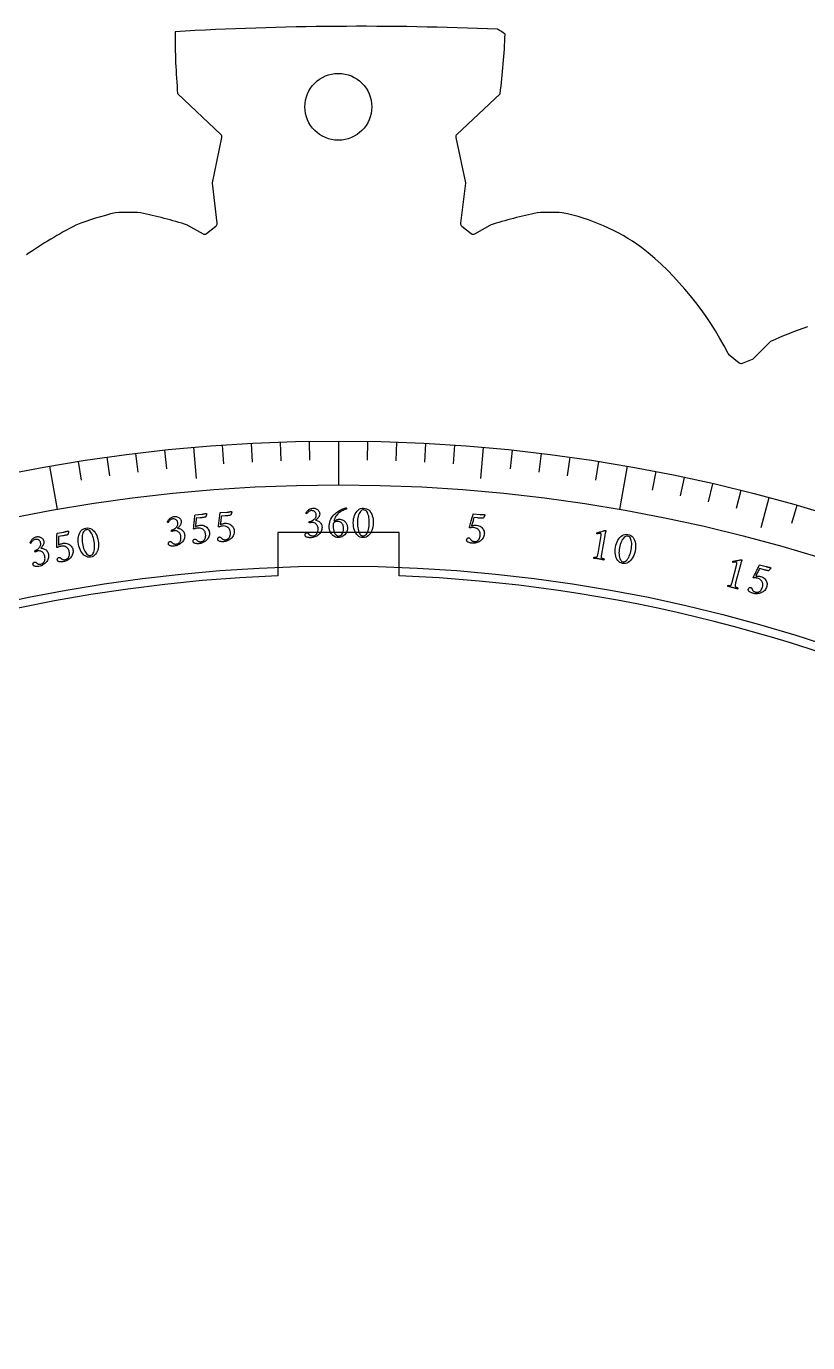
# Model space of a CAD drawing. Header units: millimetres. Extents: x -78 to 78, y -78 to 97.
# Drawn here: x -14.6 to 21.9, y 35.5 to 97 of the extents above; entities that cross this region are included whole.
import ezdxf

# ---------------------------------------------------------------- set-up
doc = ezdxf.new("R2010")
doc.units = ezdxf.units.MM
for name, color, linetype in [('CUT_INNER', 6, 'Continuous'), ('CUT_OUTER', 1, 'Continuous'), ('ENGRAVE', 7, 'Continuous'), ('ENGRAVE_FINE', 8, 'Continuous'), ('TEXT', 5, 'Continuous')]:
    doc.layers.add(name, color=color, linetype=linetype)

msp = doc.modelspace()

# ---------------------------------------------------------------- linework, layer by layer
at = {"layer": 'CUT_INNER'}
for points in [[(2.83, 73.342), (-2.83, 73.342), (-2.83, 71.3135)], [(2.83, 71.3135), (2.83, 73.342)]]:
    msp.add_lwpolyline(points, dxfattribs=at)
msp.add_circle((0, 93.2061), 1.56, dxfattribs=at)
for centre, radius, start, end in [((0.0001, -0.0002), 71.3699, 92.272579, 352.617363), ((0.0005, 0.0002), 71.3695, 352.617006, 87.727898)]:
    msp.add_arc(centre, radius, start, end, dxfattribs=at)
at = {"layer": 'CUT_OUTER'}
for points in [[(-5.4759, 91.9082), (-7.4955, 93.8151), (-7.498, 93.8177)], [(7.5455, 93.8177), (7.5429, 93.8149), (5.5242, 91.9082)], [(-5.6562, 87.7671), (-5.8776, 89.6476), (-5.8779, 89.6516), (-5.8772, 89.6556), (-5.4321, 91.7682)], [(5.4804, 91.7682), (5.9248, 89.6556), (5.9254, 89.6516), (5.9252, 89.6476), (5.7045, 87.767)], [(-7.0349, 87.6843), (-7.032, 87.6828), (-6.3138, 87.2718)], [(-6.1455, 87.2849), (-5.7114, 87.6325)], [(5.7596, 87.6325), (6.1931, 87.285)], [(6.3614, 87.2718), (7.0803, 87.6829), (7.0832, 87.6843)], [(14.1383, 86.6446), (14.142, 86.6422)], [(19.3712, 81.4569), (20.1572, 82.2429), (20.16, 82.2454)], [(18.2099, 81.653), (18.7032, 81.2582)], [(18.8527, 81.236), (19.3209, 81.4237)]]:
    msp.add_lwpolyline(points, dxfattribs=at)
for centre, radius, start, end in [((22.2744, 96.4543), 29.8888, 179.508971, 185.060876), ((1.0594, -53.224), 150.1851, 87.568777, 93.310505), ((5.2945, 93.25), 4.1652, 53.411443, 59.152128), ((-20.9386, 97.5923), 28.7331, 352.451336, 358.00952), ((-5.5789, 91.7991), 0.15, 348.101099, 46.643507), ((5.6272, 91.7991), 0.15, 133.367203, 191.879439), ((-6.4688, 72.4507), 16.2908, 103.931986, 110.755688), ((-9.8119, 76.8263), 11.4506, 87.1055, 92.899682), ((-14.9159, 62.1741), 26.6999, 72.832162, 77.712344), ((14.8306, 62.6824), 26.1748, 102.238585, 107.216727), ((9.8601, 74.7135), 13.5612, 87.55145, 92.443218), ((8.4872, 78.7609), 9.6998, 54.366646, 78.388737), ((-2.0884, 68.1402), 22.0241, 117.452979, 124.480888), ((-6.2393, 87.402), 0.15, 240.219465, 308.678637), ((-5.8051, 87.7496), 0.15, 308.678637, 6.716427), ((5.8534, 87.7495), 0.15, 173.305981, 231.283659), ((6.2869, 87.402), 0.15, 231.283659, 299.756757), ((4.8727, 74.968), 14.9066, 26.78219, 51.550334), ((27.8682, 65.492), 18.4416, 108.897502, 114.707078), ((18.3037, 81.7701), 0.15, 214.593222, 231.321363), ((18.7969, 81.3753), 0.15, 231.321363, 291.841393), ((19.2651, 81.5629), 0.15, 291.841393, 315)]:
    msp.add_arc(centre, radius, start, end, dxfattribs=at)
at = {"layer": 'ENGRAVE'}
for points in [[(0, 77.6022), (0, 75.5602)], [(-6.7635, 77.3069), (-6.6364, 75.8539)], [(6.7635, 77.3069), (6.6364, 75.8539)], [(-13.4755, 76.4232), (-13.1209, 74.4122)], [(13.4755, 76.4232), (13.1209, 74.4122)], [(20.0849, 74.958), (19.7074, 73.5491)]]:
    msp.add_lwpolyline(points, dxfattribs=at)
for radius in [77.6022, 75.5602, 71.7678]:
    msp.add_circle((0, 0), radius, dxfattribs=at)
at = {"layer": 'ENGRAVE_FINE'}
for points in [[(-4.0614, 77.4958), (-4.0156, 76.6219)], [(-2.7083, 77.5549), (-2.6777, 76.6803)], [(-1.3543, 77.5904), (-1.3391, 76.7154)], [(1.3543, 77.5904), (1.3391, 76.7154)], [(2.7083, 77.5549), (2.6777, 76.6803)], [(4.0614, 77.4958), (4.0156, 76.6219)], [(-10.8001, 76.847), (-10.6783, 75.9803)], [(-9.4573, 77.0238), (-9.3507, 76.1551)], [(-8.1116, 77.1771), (-8.0202, 76.3067)], [(-5.4133, 77.4132), (-5.3522, 76.5401)], [(5.4133, 77.4132), (5.3522, 76.5401)], [(8.1116, 77.1771), (8.0202, 76.3067)], [(9.4573, 77.0238), (9.3507, 76.1551)], [(10.8001, 76.847), (10.6783, 75.9803)], [(-12.1397, 76.6468), (-12.0028, 75.7824)], [(12.1397, 76.6468), (12.0028, 75.7824)], [(14.8072, 76.1764), (14.6402, 75.3173)], [(16.1344, 75.9064), (15.9524, 75.0504)], [(17.4567, 75.6133), (17.2598, 74.7605)], [(18.7737, 75.2971), (18.562, 74.4479)], [(21.3901, 74.596), (21.1488, 73.7548)]]:
    msp.add_lwpolyline(points, dxfattribs=at)
at = {"layer": 'TEXT'}
for points in [[(-1.1558, 74.4712), (-1.1275, 74.4696), (-1.0977, 74.4642), (-1.0665, 74.4547), (-1.0338, 74.4413), (-1.0016, 74.4241), (-0.9717, 74.4032), (-0.9442, 74.3785), (-0.9189, 74.3501), (-0.8978, 74.3182), (-0.8825, 74.2829), (-0.8732, 74.2443), (-0.8697, 74.2024), (-0.8715, 74.1692), (-0.8775, 74.1374), (-0.8878, 74.1068), (-0.9024, 74.0776), (-0.9199, 74.05), (-0.9391, 74.0243), (-0.9599, 74.0004), (-0.9824, 73.9784), (-1.0051, 73.9585), (-1.0266, 73.9407), (-1.0469, 73.9252), (-1.066, 73.9118), (-1.0346, 73.9059), (-1.0021, 73.8958), (-0.9685, 73.8817), (-0.9337, 73.8634), (-0.8997, 73.8412), (-0.8682, 73.8149), (-0.8393, 73.7846), (-0.813, 73.7503), (-0.7911, 73.712), (-0.7752, 73.6697), (-0.7655, 73.6234), (-0.7619, 73.5731), (-0.7643, 73.5198), (-0.7726, 73.4691), (-0.7867, 73.4209), (-0.8067, 73.3752), (-0.8315, 73.3323), (-0.8602, 73.2927), (-0.8926, 73.2564), (-0.9289, 73.2232), (-0.9682, 73.1934), (-1.0099, 73.1673), (-1.0539, 73.1448), (-1.1002, 73.1259), (-1.148, 73.1109), (-1.1964, 73.0998), (-1.2453, 73.0929), (-1.2949, 73.09), (-1.3168, 73.0903), (-1.3413, 73.0922), (-1.3684, 73.0954), (-1.3981, 73.1001), (-1.4284, 73.1064), (-1.4573, 73.1145), (-1.4847, 73.1244), (-1.5106, 73.136), (-1.5156, 73.1403), (-1.5217, 73.1467), (-1.529, 73.1553), (-1.5373, 73.166), (-1.5452, 73.178), (-1.5509, 73.1903), (-1.5544, 73.2029), (-1.5558, 73.2158), (-1.5545, 73.2377), (-1.5498, 73.2574), (-1.5417, 73.275), (-1.5301, 73.2905), (-1.5163, 73.3032), (-1.5015, 73.3124), (-1.4856, 73.3181), (-1.4687, 73.3202), (-1.4481, 73.3185), (-1.4297, 73.3125), (-1.4135, 73.3022), (-1.3996, 73.2877), (-1.3867, 73.2715), (-1.3737, 73.2563), (-1.3606, 73.242), (-1.3473, 73.2287), (-1.3311, 73.2149), (-1.3135, 73.2034), (-1.2944, 73.1942), (-1.2738, 73.1874), (-1.2526, 73.1826), (-1.2316, 73.1792), (-1.2107, 73.1773), (-1.19, 73.1769), (-1.1617, 73.1793), (-1.1334, 73.1857), (-1.105, 73.196), (-1.0765, 73.2103), (-1.0491, 73.2291), (-1.0241, 73.253), (-1.0015, 73.2821), (-0.9812, 73.3163), (-0.9646, 73.3561), (-0.9529, 73.402), (-0.9463, 73.454), (-0.9446, 73.5121), (-0.9476, 73.5544), (-0.9554, 73.594), (-0.9682, 73.631), (-0.9859, 73.6653), (-1.0074, 73.6966), (-1.0318, 73.7244), (-1.059, 73.7488), (-1.0891, 73.7697), (-1.121, 73.7864), (-1.1538, 73.7981), (-1.1876, 73.805), (-1.2222, 73.8069), (-1.2397, 73.8059), (-1.2574, 73.8035), (-1.2752, 73.7998), (-1.2931, 73.7947), (-1.3101, 73.7894), (-1.325, 73.7849), (-1.3379, 73.7813), (-1.3487, 73.7785), (-1.3546, 73.7875), (-1.3589, 73.7974), (-1.3616, 73.8081), (-1.3626, 73.8197), (-1.3625, 73.8268), (-1.3617, 73.8328), (-1.3605, 73.8377), (-1.3586, 73.8416), (-1.3166, 73.8534), (-1.2758, 73.8676), (-1.2361, 73.8842), (-1.1974, 73.9033), (-1.1612, 73.9249), (-1.1288, 73.9493), (-1.1, 73.9766), (-1.075, 74.0066), (-1.0548, 74.0398), (-1.0406, 74.0766), (-1.0323, 74.117), (-1.0299, 74.1611), (-1.0342, 74.2018), (-1.0459, 74.2388), (-1.065, 74.2722), (-1.0914, 74.302), (-1.1236, 74.3263), (-1.1599, 74.3435), (-1.2002, 74.3535), (-1.2445, 74.3563), (-1.2776, 74.3538), (-1.3083, 74.3473), (-1.3368, 74.3369), (-1.3631, 74.3226), (-1.3868, 74.3062), (-1.4079, 74.2896), (-1.4264, 74.2727), (-1.4423, 74.2556), (-1.4557, 74.24), (-1.4668, 74.2276), (-1.4756, 74.2184), (-1.4822, 74.2123), (-1.4866, 74.2132), (-1.4911, 74.2159), (-1.4956, 74.2206), (-1.5001, 74.2272), (-1.5041, 74.2348), (-1.507, 74.2423), (-1.5088, 74.2499), (-1.5096, 74.2576), (-1.4924, 74.2828), (-1.4728, 74.3077), (-1.4509, 74.3322), (-1.4266, 74.3563), (-1.4, 74.3793), (-1.3714, 74.4004), (-1.3406, 74.4197), (-1.3077, 74.437), (-1.2727, 74.4515), (-1.2358, 74.462), (-1.1968, 74.4686), (-1.1558, 74.4712)], [(0.0351, 73.9544), (0.0888, 73.9518), (0.138, 73.9439), (0.1826, 73.9309), (0.2226, 73.9126), (0.2584, 73.8904), (0.2904, 73.8652), (0.3185, 73.8372), (0.3427, 73.8064), (0.3635, 73.7737), (0.381, 73.7402), (0.3954, 73.7059), (0.4066, 73.6708), (0.415, 73.6362), (0.421, 73.6034), (0.4245, 73.5723), (0.4255, 73.5431), (0.4216, 73.4852), (0.4104, 73.4294), (0.3921, 73.3758), (0.3666, 73.3241), (0.3351, 73.276), (0.2988, 73.2328), (0.2576, 73.1945), (0.2117, 73.1611), (0.1617, 73.1341), (0.1087, 73.1147), (0.0527, 73.1031), (-0.0065, 73.0993), (-0.0531, 73.1019), (-0.0974, 73.1098), (-0.1393, 73.1231), (-0.1791, 73.1416), (-0.2162, 73.1645), (-0.2506, 73.1907), (-0.2821, 73.2204), (-0.3108, 73.2535), (-0.3366, 73.2893), (-0.3593, 73.3272), (-0.3789, 73.3671), (-0.3954, 73.4091), (-0.4085, 73.452), (-0.4179, 73.4948), (-0.4237, 73.5376), (-0.4258, 73.5802), (-0.4229, 73.6609), (-0.4135, 73.7395), (-0.3975, 73.8159), (-0.3749, 73.8902), (-0.3459, 73.9611), (-0.3108, 74.0274), (-0.2696, 74.089), (-0.2222, 74.1461), (-0.1824, 74.1868), (-0.1396, 74.2259), (-0.0939, 74.2633), (-0.0452, 74.2991), (0.0052, 74.3328), (0.0563, 74.364), (0.1079, 74.3927), (0.1601, 74.4189), (0.2117, 74.4421), (0.2615, 74.4617), (0.3096, 74.4777), (0.3559, 74.4902), (0.3629, 74.4886), (0.3685, 74.4839), (0.3728, 74.476), (0.3756, 74.465), (0.3775, 74.4534), (0.3788, 74.4435), (0.3796, 74.4354), (0.3799, 74.429), (0.3444, 74.4172), (0.3066, 74.4032), (0.2665, 74.387), (0.224, 74.3686), (0.1803, 74.3474), (0.1365, 74.323), (0.0925, 74.2952), (0.0485, 74.2642), (0.0055, 74.2294), (-0.0352, 74.1903), (-0.0737, 74.147), (-0.1099, 74.0994), (-0.143, 74.0471), (-0.1718, 73.9894), (-0.1965, 73.9264), (-0.217, 73.8581), (-0.1877, 73.8798), (-0.1568, 73.8989), (-0.1242, 73.9154), (-0.0899, 73.9293), (-0.0558, 73.9403), (-0.0236, 73.9481), (0.0067, 73.9528), (0.0351, 73.9544)], [(1.1757, 74.4687), (1.2488, 74.4616), (1.3158, 74.4429), (1.3767, 74.4125), (1.4313, 74.3704), (1.4795, 74.3187), (1.5212, 74.2592), (1.5563, 74.1922), (1.5848, 74.1174), (1.6067, 74.0371), (1.6216, 73.9533), (1.6298, 73.8659), (1.6311, 73.775), (1.6257, 73.6842), (1.6136, 73.5972), (1.5947, 73.5141), (1.5691, 73.4348), (1.5373, 73.3613), (1.4995, 73.2955), (1.4559, 73.2375), (1.4063, 73.1872), (1.3512, 73.1467), (1.2908, 73.1182), (1.2251, 73.1015), (1.154, 73.0967), (1.0849, 73.1037), (1.0209, 73.1224), (0.9619, 73.1529), (0.9079, 73.1951), (0.8594, 73.2469), (0.8171, 73.3063), (0.7809, 73.3733), (0.7508, 73.4477), (0.7273, 73.5278), (0.7107, 73.6115), (0.7011, 73.6988), (0.6985, 73.7897), (0.7028, 73.8805), (0.7139, 73.9676), (0.7319, 74.0509), (0.7567, 74.1305), (0.7882, 74.2043), (0.8259, 74.2702), (0.87, 74.3283), (0.9204, 74.3785), (0.9765, 74.4188), (1.0378, 74.4473), (1.1042, 74.4639), (1.1757, 74.4687)], [(1.1854, 74.39), (1.1417, 74.3856), (1.101, 74.3708), (1.0633, 74.3458), (1.0287, 74.3105), (0.9974, 74.2666), (0.9698, 74.2156), (0.9459, 74.1576), (0.9256, 74.0926), (0.9094, 74.0222), (0.8975, 73.9479), (0.89, 73.8697), (0.8868, 73.7877), (0.888, 73.7064), (0.8936, 73.6286), (0.9036, 73.5541), (0.918, 73.4829), (0.9362, 73.4169), (0.9575, 73.3578), (0.9821, 73.3056), (1.0098, 73.2603), (1.0403, 73.2236), (1.0733, 73.1972), (1.1087, 73.1811), (1.1465, 73.1754), (1.1924, 73.18), (1.2343, 73.1952), (1.2724, 73.2212), (1.3066, 73.2578), (1.337, 73.3033), (1.3636, 73.356), (1.3864, 73.4159), (1.4055, 73.4829), (1.4207, 73.555), (1.432, 73.6302), (1.4395, 73.7084), (1.4431, 73.7898), (1.4426, 73.8717), (1.4377, 73.9494), (1.4285, 74.0231), (1.4149, 74.0925), (1.3974, 74.1565), (1.3765, 74.2138), (1.3521, 74.2643), (1.3242, 74.308), (1.2933, 74.3434), (1.2599, 74.3689), (1.2239, 74.3844), (1.1854, 74.39)], [(-7.642, 74.0871), (-7.6136, 74.088), (-7.5835, 74.0851), (-7.5516, 74.0785), (-7.5179, 74.068), (-7.4843, 74.0536), (-7.4527, 74.0354), (-7.4231, 74.0132), (-7.3955, 73.9871), (-7.3716, 73.9572), (-7.3534, 73.9234), (-7.3407, 73.8857), (-7.3336, 73.8442), (-7.3324, 73.811), (-7.3357, 73.7788), (-7.3433, 73.7475), (-7.3552, 73.7171), (-7.3703, 73.6881), (-7.3871, 73.6607), (-7.4058, 73.6352), (-7.4263, 73.6113), (-7.4472, 73.5895), (-7.467, 73.5699), (-7.4859, 73.5526), (-7.5037, 73.5377), (-7.472, 73.5345), (-7.4388, 73.5273), (-7.404, 73.5161), (-7.3678, 73.501), (-7.3319, 73.4818), (-7.2983, 73.4583), (-7.2669, 73.4307), (-7.2377, 73.3988), (-7.2125, 73.3626), (-7.193, 73.3218), (-7.1793, 73.2765), (-7.1714, 73.2267), (-7.1691, 73.1734), (-7.1729, 73.1222), (-7.1828, 73.0729), (-7.1987, 73.0256), (-7.2197, 72.9808), (-7.2448, 72.9389), (-7.2739, 72.8998), (-7.3072, 72.8636), (-7.3438, 72.8305), (-7.383, 72.8009), (-7.4249, 72.7746), (-7.4694, 72.7517), (-7.5156, 72.7326), (-7.5629, 72.7174), (-7.611, 72.7062), (-7.6602, 72.699), (-7.682, 72.6974), (-7.7066, 72.6971), (-7.7339, 72.698), (-7.7639, 72.7001), (-7.7946, 72.7037), (-7.8241, 72.7092), (-7.8522, 72.7167), (-7.8791, 72.7261), (-7.8844, 72.7299), (-7.8911, 72.7357), (-7.899, 72.7437), (-7.9083, 72.7536), (-7.9172, 72.7649), (-7.9239, 72.7766), (-7.9285, 72.7889), (-7.931, 72.8016), (-7.9317, 72.8235), (-7.9287, 72.8436), (-7.9222, 72.8618), (-7.912, 72.8783), (-7.8994, 72.8921), (-7.8854, 72.9026), (-7.8701, 72.9096), (-7.8534, 72.9132), (-7.8327, 72.9133), (-7.8138, 72.9089), (-7.7968, 72.9001), (-7.7817, 72.8868), (-7.7674, 72.8718), (-7.7532, 72.8578), (-7.7389, 72.8447), (-7.7245, 72.8326), (-7.7072, 72.8202), (-7.6886, 72.8103), (-7.6687, 72.8029), (-7.6477, 72.7979), (-7.6261, 72.7949), (-7.6049, 72.7934), (-7.5839, 72.7933), (-7.5633, 72.7947), (-7.5353, 72.7996), (-7.5076, 72.8084), (-7.4802, 72.8211), (-7.4531, 72.8378), (-7.4275, 72.859), (-7.4046, 72.885), (-7.3846, 72.9159), (-7.3674, 72.9518), (-7.3543, 72.9929), (-7.3467, 73.0397), (-7.3446, 73.092), (-7.348, 73.15), (-7.3546, 73.1919), (-7.3659, 73.2307), (-7.3819, 73.2664), (-7.4025, 73.2991), (-7.4267, 73.3284), (-7.4534, 73.3539), (-7.4826, 73.3758), (-7.5144, 73.394), (-7.5477, 73.4079), (-7.5814, 73.4168), (-7.6156, 73.4206), (-7.6502, 73.4195), (-7.6676, 73.417), (-7.685, 73.4131), (-7.7025, 73.4079), (-7.7199, 73.4012), (-7.7363, 73.3944), (-7.7507, 73.3887), (-7.7632, 73.3839), (-7.7738, 73.3802), (-7.7805, 73.3887), (-7.7856, 73.3981), (-7.7892, 73.4086), (-7.7912, 73.42), (-7.7917, 73.4271), (-7.7915, 73.4331), (-7.7907, 73.4382), (-7.7892, 73.4422), (-7.7484, 73.4576), (-7.7089, 73.4753), (-7.6708, 73.4953), (-7.634, 73.5177), (-7.5998, 73.5424), (-7.5696, 73.5696), (-7.5433, 73.5992), (-7.521, 73.6313), (-7.5038, 73.6661), (-7.4928, 73.7041), (-7.4881, 73.745), (-7.4896, 73.7891), (-7.4974, 73.8293), (-7.5122, 73.8652), (-7.5341, 73.8968), (-7.5631, 73.9241), (-7.5973, 73.9456), (-7.6349, 73.9595), (-7.6759, 73.9659), (-7.7203, 73.9649), (-7.7531, 73.9595), (-7.7832, 73.9504), (-7.8106, 73.9375), (-7.8355, 73.921), (-7.8578, 73.9026), (-7.8773, 73.8842), (-7.8943, 73.8658), (-7.9086, 73.8474), (-7.9206, 73.8307), (-7.9306, 73.8173), (-7.9386, 73.8073), (-7.9446, 73.8007), (-7.9491, 73.8012), (-7.9538, 73.8036), (-7.9586, 73.8078), (-7.9637, 73.814), (-7.9684, 73.8212), (-7.972, 73.8285), (-7.9744, 73.8359), (-7.9758, 73.8434), (-7.9609, 73.8701), (-7.9435, 73.8965), (-7.9238, 73.9229), (-7.9017, 73.949), (-7.8773, 73.9743), (-7.8506, 73.9978), (-7.8216, 74.0196), (-7.7904, 74.0398), (-7.7568, 74.0572), (-7.7209, 74.0709), (-7.6826, 74.0809), (-7.642, 74.0871)], [(-6.4456, 73.673), (-6.3842, 73.6748), (-6.3271, 73.669), (-6.2742, 73.6558), (-6.2254, 73.635), (-6.1812, 73.6084), (-6.1417, 73.5777), (-6.107, 73.5429), (-6.0771, 73.504), (-6.0525, 73.4625), (-6.0339, 73.4198), (-6.0213, 73.3759), (-6.0146, 73.3308), (-6.0131, 73.2775), (-6.0177, 73.2263), (-6.0284, 73.1772), (-6.0451, 73.1302), (-6.0668, 73.0857), (-6.0925, 73.0441), (-6.1223, 73.0055), (-6.1561, 72.9699), (-6.1932, 72.9374), (-6.2329, 72.9083), (-6.2752, 72.8827), (-6.32, 72.8606), (-6.3666, 72.8422), (-6.4141, 72.8277), (-6.4624, 72.8173), (-6.5117, 72.8109), (-6.5335, 72.8097), (-6.5581, 72.8097), (-6.5854, 72.811), (-6.6154, 72.8136), (-6.646, 72.8177), (-6.6754, 72.8237), (-6.7034, 72.8316), (-6.7301, 72.8414), (-6.7354, 72.8453), (-6.7419, 72.8512), (-6.7498, 72.8593), (-6.7589, 72.8694), (-6.7676, 72.8808), (-6.7741, 72.8926), (-6.7786, 72.9049), (-6.7808, 72.9177), (-6.7812, 72.9396), (-6.7779, 72.9596), (-6.7711, 72.9778), (-6.7606, 72.9941), (-6.7478, 73.0078), (-6.7336, 73.018), (-6.7182, 73.0247), (-6.7015, 73.028), (-6.6808, 73.0278), (-6.662, 73.0232), (-6.6451, 73.0141), (-6.6302, 73.0006), (-6.6162, 72.9854), (-6.6021, 72.9711), (-6.588, 72.9578), (-6.5739, 72.9455), (-6.5567, 72.9328), (-6.5383, 72.9226), (-6.5186, 72.9149), (-6.4976, 72.9096), (-6.4761, 72.9062), (-6.4549, 72.9043), (-6.4339, 72.9039), (-6.4132, 72.905), (-6.3852, 72.9094), (-6.3574, 72.9178), (-6.3298, 72.9302), (-6.3024, 72.9464), (-6.2764, 72.9671), (-6.2532, 72.9928), (-6.2327, 73.0234), (-6.2149, 73.059), (-6.2012, 73.0999), (-6.1929, 73.1465), (-6.1899, 73.1989), (-6.1924, 73.2569), (-6.1973, 73.2907), (-6.2066, 73.3249), (-6.2201, 73.3594), (-6.238, 73.3942), (-6.2603, 73.4276), (-6.2876, 73.4579), (-6.3196, 73.4849), (-6.3565, 73.5089), (-6.3986, 73.5277), (-6.4465, 73.5396), (-6.5001, 73.5445), (-6.5595, 73.5425), (-6.5784, 73.5402), (-6.6002, 73.5364), (-6.6249, 73.5311), (-6.6524, 73.5243), (-6.6794, 73.5167), (-6.7022, 73.5091), (-6.7209, 73.5014), (-6.7354, 73.4937), (-6.7387, 73.494), (-6.7419, 73.4956), (-6.7451, 73.4984), (-6.7483, 73.5024), (-6.7512, 73.5071), (-6.7533, 73.5121), (-6.7548, 73.5172), (-6.7557, 73.5225), (-6.7491, 73.5834), (-6.7426, 73.6442), (-6.736, 73.7051), (-6.7295, 73.7659), (-6.723, 73.8257), (-6.7167, 73.8834), (-6.7106, 73.9391), (-6.7048, 73.9927), (-6.6994, 74.0428), (-6.6949, 74.088), (-6.6911, 74.1284), (-6.6881, 74.1639), (-6.3712, 74.1918), (-6.349, 74.194), (-6.3267, 74.1967), (-6.3041, 74.2), (-6.2813, 74.2039), (-6.2593, 74.208), (-6.2393, 74.2121), (-6.2212, 74.2161), (-6.205, 74.2201), (-6.1917, 74.2236), (-6.1822, 74.2261), (-6.1765, 74.2276), (-6.1746, 74.2281), (-6.1691, 74.2255), (-6.164, 74.223), (-6.1593, 74.2208), (-6.155, 74.2188), (-6.1514, 74.2167), (-6.1488, 74.2139), (-6.1471, 74.2105), (-6.1462, 74.2064), (-6.1463, 74.2018), (-6.1472, 74.1946), (-6.1488, 74.1847), (-6.1511, 74.1721), (-6.1543, 74.1578), (-6.1581, 74.1428), (-6.1628, 74.127), (-6.1682, 74.1105), (-6.1744, 74.0941), (-6.1813, 74.0787), (-6.189, 74.0644), (-6.1975, 74.0511), (-6.2204, 74.047), (-6.2455, 74.0427), (-6.2728, 74.0382), (-6.3023, 74.0335), (-6.3342, 74.0289), (-6.369, 74.0245), (-6.4065, 74.0205), (-6.4469, 74.0167), (-6.6269, 74.0008), (-6.6324, 73.9519), (-6.6378, 73.9026), (-6.6429, 73.8529), (-6.6478, 73.8029), (-6.6528, 73.7532), (-6.658, 73.7048), (-6.6635, 73.6575), (-6.6691, 73.6115), (-6.6463, 73.622), (-6.6201, 73.6321), (-6.5903, 73.6418), (-6.5571, 73.6511), (-6.5239, 73.6593), (-6.4942, 73.6657), (-6.4681, 73.6703), (-6.4456, 73.673)], [(-5.2818, 73.7656), (-5.2205, 73.7664), (-5.1634, 73.7597), (-5.1107, 73.7456), (-5.0623, 73.7241), (-5.0185, 73.6968), (-4.9795, 73.6655), (-4.9453, 73.6302), (-4.916, 73.5908), (-4.8921, 73.5489), (-4.8742, 73.5059), (-4.8623, 73.4618), (-4.8563, 73.4166), (-4.8557, 73.3633), (-4.8611, 73.3121), (-4.8725, 73.2632), (-4.8899, 73.2165), (-4.9123, 73.1723), (-4.9387, 73.1312), (-4.9691, 73.0931), (-5.0035, 73.0579), (-5.0411, 73.026), (-5.0812, 72.9976), (-5.1239, 72.9727), (-5.1691, 72.9513), (-5.216, 72.9336), (-5.2637, 72.9199), (-5.3122, 72.9102), (-5.3615, 72.9046), (-5.3834, 72.9037), (-5.408, 72.9042), (-5.4352, 72.9059), (-5.4652, 72.9089), (-5.4958, 72.9135), (-5.525, 72.92), (-5.5529, 72.9283), (-5.5795, 72.9385), (-5.5847, 72.9425), (-5.5911, 72.9486), (-5.5988, 72.9567), (-5.6078, 72.967), (-5.6163, 72.9785), (-5.6227, 72.9905), (-5.6269, 73.0029), (-5.629, 73.0157), (-5.6289, 73.0376), (-5.6254, 73.0575), (-5.6182, 73.0756), (-5.6076, 73.0917), (-5.5945, 73.1052), (-5.5802, 73.1152), (-5.5646, 73.1217), (-5.5479, 73.1247), (-5.5272, 73.1242), (-5.5085, 73.1192), (-5.4917, 73.1099), (-5.477, 73.0962), (-5.4632, 73.0807), (-5.4494, 73.0662), (-5.4355, 73.0527), (-5.4216, 73.0401), (-5.4046, 73.0272), (-5.3864, 73.0168), (-5.3668, 73.0087), (-5.3459, 73.0031), (-5.3244, 72.9994), (-5.3033, 72.9971), (-5.2823, 72.9964), (-5.2616, 72.9972), (-5.2335, 73.0012), (-5.2056, 73.0091), (-5.1778, 73.021), (-5.1501, 73.0368), (-5.1238, 73.0571), (-5.1002, 73.0824), (-5.0792, 73.1127), (-5.0609, 73.148), (-5.0465, 73.1887), (-5.0375, 73.2352), (-5.0337, 73.2874), (-5.0352, 73.3455), (-5.0397, 73.3794), (-5.0484, 73.4137), (-5.0614, 73.4484), (-5.0786, 73.4835), (-5.1005, 73.5173), (-5.1272, 73.548), (-5.1588, 73.5755), (-5.1953, 73.6), (-5.2372, 73.6196), (-5.2849, 73.6322), (-5.3384, 73.638), (-5.3978, 73.6369), (-5.4167, 73.6349), (-5.4386, 73.6314), (-5.4633, 73.6265), (-5.491, 73.6201), (-5.5181, 73.613), (-5.541, 73.6057), (-5.5598, 73.5984), (-5.5745, 73.5909), (-5.5777, 73.5913), (-5.5809, 73.5929), (-5.5841, 73.5957), (-5.5872, 73.5998), (-5.59, 73.6045), (-5.5921, 73.6095), (-5.5935, 73.6147), (-5.5943, 73.62), (-5.5868, 73.6807), (-5.5793, 73.7415), (-5.5718, 73.8022), (-5.5642, 73.8629), (-5.5568, 73.9226), (-5.5496, 73.9802), (-5.5427, 74.0358), (-5.5359, 74.0893), (-5.5298, 74.1393), (-5.5245, 74.1845), (-5.5201, 74.2248), (-5.5166, 74.2603), (-5.1992, 74.2832), (-5.1771, 74.285), (-5.1547, 74.2874), (-5.132, 74.2903), (-5.1092, 74.2938), (-5.0871, 74.2975), (-5.067, 74.3013), (-5.0489, 74.3051), (-5.0327, 74.3088), (-5.0193, 74.3121), (-5.0098, 74.3145), (-5.0041, 74.3159), (-5.0022, 74.3164), (-4.9966, 74.3136), (-4.9916, 74.3111), (-4.9869, 74.3088), (-4.9827, 74.3067), (-4.9792, 74.3045), (-4.9765, 74.3017), (-4.9749, 74.2982), (-4.9741, 74.2942), (-4.9743, 74.2896), (-4.9752, 74.2824), (-4.977, 74.2725), (-4.9796, 74.2599), (-4.9829, 74.2457), (-4.987, 74.2307), (-4.9919, 74.215), (-4.9976, 74.1986), (-5.004, 74.1823), (-5.0112, 74.1671), (-5.0191, 74.1529), (-5.0278, 74.1397), (-5.0508, 74.136), (-5.0759, 74.1321), (-5.1033, 74.128), (-5.1328, 74.1238), (-5.1649, 74.1196), (-5.1997, 74.1158), (-5.2373, 74.1124), (-5.2777, 74.1092), (-5.458, 74.0962), (-5.4643, 74.0474), (-5.4704, 73.9982), (-5.4763, 73.9486), (-5.482, 73.8986), (-5.4878, 73.849), (-5.4937, 73.8007), (-5.4999, 73.7535), (-5.5063, 73.7076), (-5.4834, 73.7177), (-5.4569, 73.7274), (-5.427, 73.7366), (-5.3936, 73.7454), (-5.3603, 73.7531), (-5.3306, 73.759), (-5.3044, 73.7632), (-5.2818, 73.7656)], [(-0.2342, 73.7643), (-0.2362, 73.7467), (-0.2379, 73.7288), (-0.2394, 73.7107), (-0.2405, 73.6922), (-0.2414, 73.6737), (-0.2421, 73.6552), (-0.2424, 73.6366), (-0.2425, 73.6181), (-0.2414, 73.5817), (-0.2384, 73.5445), (-0.2335, 73.5064), (-0.2267, 73.4676), (-0.218, 73.429), (-0.2072, 73.3918), (-0.1943, 73.356), (-0.1795, 73.3216), (-0.1626, 73.2894), (-0.1437, 73.2603), (-0.1228, 73.2344), (-0.0999, 73.2116), (-0.0751, 73.193), (-0.0483, 73.1797), (-0.0197, 73.1717), (0.0109, 73.1691), (0.0596, 73.1751), (0.1037, 73.193), (0.1433, 73.2229), (0.1783, 73.2649), (0.2069, 73.3158), (0.2275, 73.3727), (0.24, 73.4356), (0.2443, 73.5046), (0.2427, 73.5496), (0.2378, 73.593), (0.2294, 73.6347), (0.2175, 73.6749), (0.202, 73.7123), (0.1824, 73.7459), (0.1589, 73.7756), (0.1314, 73.8016), (0.0995, 73.8226), (0.063, 73.8377), (0.0218, 73.8467), (-0.0241, 73.8497), (-0.0477, 73.8488), (-0.0726, 73.8461), (-0.0987, 73.8417), (-0.126, 73.8354), (-0.1537, 73.8256), (-0.181, 73.8105), (-0.2078, 73.79), (-0.2342, 73.7643)], [(6.4456, 73.673), (6.5062, 73.6641), (6.5615, 73.6485), (6.6114, 73.6263), (6.6557, 73.5974), (6.6947, 73.5635), (6.7282, 73.5264), (6.7564, 73.4861), (6.7791, 73.4426), (6.7961, 73.3974), (6.807, 73.3521), (6.8118, 73.3067), (6.8106, 73.2611), (6.8027, 73.2084), (6.7893, 73.1588), (6.7703, 73.1123), (6.7457, 73.0689), (6.7166, 73.0288), (6.684, 72.9924), (6.648, 72.9595), (6.6085, 72.9303), (6.5663, 72.9047), (6.5222, 72.883), (6.4761, 72.8652), (6.4281, 72.8511), (6.379, 72.8411), (6.3298, 72.8351), (6.2804, 72.8332), (6.2307, 72.8354), (6.209, 72.838), (6.1848, 72.8424), (6.1582, 72.8484), (6.1291, 72.8561), (6.0996, 72.8655), (6.0717, 72.8765), (6.0455, 72.8891), (6.0209, 72.9034), (6.0164, 72.9082), (6.011, 72.9152), (6.0046, 72.9245), (5.9974, 72.936), (5.9908, 72.9487), (5.9865, 72.9615), (5.9842, 72.9744), (5.9842, 72.9874), (5.9877, 73.009), (5.9944, 73.0282), (6.0043, 73.0449), (6.0174, 73.0591), (6.0324, 73.0703), (6.0481, 73.0779), (6.0645, 73.0819), (6.0815, 73.0823), (6.1019, 73.0785), (6.1196, 73.0706), (6.1346, 73.0588), (6.147, 73.0429), (6.1581, 73.0254), (6.1695, 73.009), (6.1811, 72.9934), (6.1928, 72.9788), (6.2075, 72.9634), (6.2239, 72.9501), (6.242, 72.9391), (6.2617, 72.9302), (6.2823, 72.9232), (6.3029, 72.9176), (6.3235, 72.9136), (6.344, 72.9111), (6.3724, 72.9106), (6.4012, 72.914), (6.4306, 72.9213), (6.4604, 72.9326), (6.4895, 72.9485), (6.5169, 72.9697), (6.5424, 72.9963), (6.5661, 73.0283), (6.5867, 73.0662), (6.603, 73.1107), (6.615, 73.1617), (6.6226, 73.2192), (6.6236, 73.2534), (6.6204, 73.2887), (6.6131, 73.325), (6.6016, 73.3624), (6.5853, 73.3992), (6.5638, 73.4337), (6.5369, 73.4659), (6.5048, 73.4959), (6.4665, 73.5218), (6.4214, 73.5418), (6.3695, 73.556), (6.3107, 73.5643), (6.2917, 73.5653), (6.2695, 73.5653), (6.2443, 73.5644), (6.216, 73.5625), (6.1881, 73.5597), (6.1643, 73.5561), (6.1446, 73.5518), (6.129, 73.5468), (6.1258, 73.5477), (6.1229, 73.5497), (6.1202, 73.553), (6.1178, 73.5576), (6.1158, 73.5627), (6.1145, 73.568), (6.1139, 73.5733), (6.114, 73.5787), (6.131, 73.6375), (6.148, 73.6962), (6.165, 73.755), (6.1821, 73.8138), (6.1989, 73.8716), (6.2151, 73.9273), (6.2307, 73.9811), (6.2458, 74.0328), (6.2598, 74.0812), (6.2721, 74.125), (6.2828, 74.1641), (6.2919, 74.1986), (6.6089, 74.171), (6.6311, 74.1693), (6.6536, 74.1681), (6.6764, 74.1674), (6.6995, 74.1673), (6.7219, 74.1675), (6.7423, 74.1681), (6.7608, 74.1689), (6.7774, 74.1701), (6.7911, 74.1712), (6.8009, 74.172), (6.8068, 74.1725), (6.8087, 74.1727), (6.8138, 74.1691), (6.8184, 74.1658), (6.8226, 74.1628), (6.8265, 74.1601), (6.8296, 74.1573), (6.8317, 74.1541), (6.8328, 74.1505), (6.833, 74.1463), (6.8321, 74.1418), (6.83, 74.1348), (6.8267, 74.1254), (6.8222, 74.1134), (6.8166, 74.0999), (6.8102, 74.0857), (6.8029, 74.071), (6.7947, 74.0557), (6.7858, 74.0406), (6.7762, 74.0267), (6.7661, 74.0139), (6.7555, 74.0023), (6.7322, 74.0022), (6.7068, 74.0023), (6.6791, 74.0027), (6.6493, 74.0032), (6.617, 74.0041), (6.582, 74.0059), (6.5443, 74.0084), (6.504, 74.0117), (6.3239, 74.0273), (6.3099, 73.9801), (6.2961, 73.9325), (6.2825, 73.8845), (6.2689, 73.836), (6.2554, 73.788), (6.2418, 73.7412), (6.2283, 73.6956), (6.2147, 73.6512), (6.239, 73.6576), (6.2666, 73.663), (6.2976, 73.6674), (6.3319, 73.6708), (6.3661, 73.6731), (6.3964, 73.6743), (6.4229, 73.6742), (6.4456, 73.673)], [(-14.07, 73.1391), (-14.0418, 73.1425), (-14.0116, 73.1423), (-13.9792, 73.1384), (-13.9447, 73.1309), (-13.91, 73.1195), (-13.877, 73.1041), (-13.8455, 73.0846), (-13.8157, 73.061), (-13.7894, 73.0333), (-13.7682, 73.0012), (-13.7523, 72.9648), (-13.7416, 72.924), (-13.7376, 72.8911), (-13.738, 72.8587), (-13.7428, 72.8268), (-13.7521, 72.7955), (-13.7646, 72.7653), (-13.779, 72.7366), (-13.7953, 72.7095), (-13.8137, 72.6839), (-13.8326, 72.6604), (-13.8507, 72.6392), (-13.8679, 72.6203), (-13.8844, 72.6038), (-13.8525, 72.6034), (-13.8188, 72.5992), (-13.7832, 72.5911), (-13.7458, 72.5791), (-13.7084, 72.5631), (-13.6728, 72.5427), (-13.6391, 72.5179), (-13.6073, 72.4887), (-13.579, 72.4548), (-13.5561, 72.4159), (-13.5385, 72.372), (-13.5262, 72.323), (-13.5193, 72.2702), (-13.5186, 72.2187), (-13.5242, 72.1688), (-13.5359, 72.1203), (-13.5529, 72.0739), (-13.5743, 72.0299), (-13.5999, 71.9884), (-13.6299, 71.9495), (-13.6634, 71.9133), (-13.6999, 71.8804), (-13.7393, 71.8506), (-13.7817, 71.8239), (-13.8261, 71.8008), (-13.8718, 71.7816), (-13.9188, 71.7662), (-13.9672, 71.7547), (-13.9888, 71.7513), (-14.0133, 71.7488), (-14.0405, 71.7473), (-14.0706, 71.7467), (-14.1015, 71.7477), (-14.1313, 71.7506), (-14.16, 71.7556), (-14.1876, 71.7626), (-14.1933, 71.7659), (-14.2004, 71.7712), (-14.209, 71.7784), (-14.2191, 71.7875), (-14.2289, 71.7979), (-14.2367, 71.8091), (-14.2423, 71.8209), (-14.2459, 71.8334), (-14.2485, 71.8551), (-14.2473, 71.8753), (-14.2424, 71.8941), (-14.2337, 71.9114), (-14.2223, 71.9263), (-14.2092, 71.9379), (-14.1946, 71.9462), (-14.1783, 71.9512), (-14.1577, 71.9531), (-14.1385, 71.9504), (-14.1208, 71.9432), (-14.1046, 71.9313), (-14.0891, 71.9176), (-14.0736, 71.9048), (-14.0582, 71.893), (-14.0429, 71.8822), (-14.0245, 71.8714), (-14.0052, 71.8632), (-13.9848, 71.8575), (-13.9633, 71.8544), (-13.9416, 71.8532), (-13.9203, 71.8536), (-13.8994, 71.8553), (-13.879, 71.8585), (-13.8515, 71.8658), (-13.8247, 71.877), (-13.7985, 71.8921), (-13.7729, 71.9111), (-13.7493, 71.9344), (-13.7288, 71.9623), (-13.7116, 71.9949), (-13.6975, 72.0321), (-13.6881, 72.0742), (-13.6846, 72.1214), (-13.687, 72.1738), (-13.6954, 72.2312), (-13.7057, 72.2724), (-13.7204, 72.31), (-13.7394, 72.3442), (-13.7627, 72.375), (-13.7894, 72.402), (-13.8182, 72.4252), (-13.8493, 72.4445), (-13.8825, 72.4598), (-13.9169, 72.4707), (-13.9512, 72.4766), (-13.9856, 72.4775), (-14.02, 72.4733), (-14.0372, 72.4693), (-14.0542, 72.464), (-14.0711, 72.4572), (-14.0878, 72.4491), (-14.1036, 72.4409), (-14.1175, 72.4339), (-14.1295, 72.428), (-14.1397, 72.4234), (-14.1471, 72.4313), (-14.153, 72.4403), (-14.1575, 72.4504), (-14.1606, 72.4616), (-14.1616, 72.4686), (-14.162, 72.4746), (-14.1616, 72.4797), (-14.1604, 72.4838), (-14.1211, 72.5027), (-14.0834, 72.5238), (-14.0471, 72.5471), (-14.0124, 72.5726), (-13.9805, 72.6002), (-13.9528, 72.6299), (-13.9292, 72.6617), (-13.9098, 72.6956), (-13.8957, 72.7318), (-13.888, 72.7705), (-13.8869, 72.8118), (-13.8922, 72.8555), (-13.9035, 72.8949), (-13.9214, 72.9294), (-13.946, 72.9589), (-13.9772, 72.9836), (-14.0132, 73.002), (-14.0519, 73.0126), (-14.0933, 73.0155), (-14.1374, 73.0106), (-14.1695, 73.0023), (-14.1987, 72.9906), (-14.225, 72.9754), (-14.2483, 72.9568), (-14.2689, 72.9365), (-14.2868, 72.9165), (-14.3021, 72.8966), (-14.3147, 72.8771), (-14.3252, 72.8594), (-14.334, 72.8452), (-14.3411, 72.8346), (-14.3465, 72.8275), (-14.351, 72.8276), (-14.3559, 72.8295), (-14.3611, 72.8333), (-14.3668, 72.839), (-14.372, 72.8458), (-14.3762, 72.8527), (-14.3793, 72.8599), (-14.3813, 72.8673), (-14.3688, 72.8951), (-14.3538, 72.923), (-14.3365, 72.951), (-14.3167, 72.9789), (-14.2946, 73.0062), (-14.2701, 73.032), (-14.2431, 73.0563), (-14.2137, 73.0791), (-14.1818, 73.0994), (-14.1472, 73.1162), (-14.1099, 73.1294), (-14.07, 73.1391)], [(-12.842, 72.8309), (-12.7811, 72.838), (-12.7237, 72.8373), (-12.6698, 72.8287), (-12.6194, 72.8122), (-12.573, 72.7896), (-12.531, 72.7625), (-12.4935, 72.7308), (-12.4602, 72.6947), (-12.4322, 72.6554), (-12.4099, 72.6145), (-12.3935, 72.5718), (-12.3829, 72.5275), (-12.3768, 72.4746), (-12.3769, 72.4231), (-12.3833, 72.3733), (-12.3958, 72.325), (-12.4135, 72.2788), (-12.4356, 72.2352), (-12.4618, 72.1941), (-12.4924, 72.1556), (-12.5265, 72.12), (-12.5636, 72.0877), (-12.6034, 72.0585), (-12.6462, 72.0325), (-12.691, 72.0101), (-12.737, 71.9916), (-12.7843, 71.977), (-12.8328, 71.9663), (-12.8544, 71.9632), (-12.8789, 71.9611), (-12.9062, 71.96), (-12.9363, 71.9599), (-12.9672, 71.9613), (-12.997, 71.9648), (-13.0256, 71.9702), (-13.0531, 71.9776), (-13.0587, 71.981), (-13.0657, 71.9864), (-13.0742, 71.9937), (-13.0842, 72.003), (-13.0938, 72.0136), (-13.1014, 72.0248), (-13.1068, 72.0367), (-13.1102, 72.0493), (-13.1125, 72.071), (-13.111, 72.0913), (-13.1057, 72.11), (-13.0968, 72.1271), (-13.0851, 72.1418), (-13.0719, 72.1532), (-13.0571, 72.1613), (-13.0408, 72.1661), (-13.0201, 72.1677), (-13.001, 72.1647), (-12.9834, 72.1571), (-12.9674, 72.1449), (-12.9521, 72.131), (-12.9368, 72.118), (-12.9216, 72.106), (-12.9065, 72.0949), (-12.8883, 72.0838), (-12.869, 72.0753), (-12.8487, 72.0693), (-12.8274, 72.0658), (-12.8056, 72.0644), (-12.7843, 72.0643), (-12.7634, 72.0658), (-12.7429, 72.0686), (-12.7154, 72.0755), (-12.6884, 72.0863), (-12.662, 72.101), (-12.6361, 72.1195), (-12.6121, 72.1424), (-12.5912, 72.17), (-12.5734, 72.2023), (-12.5588, 72.2393), (-12.5487, 72.2813), (-12.5444, 72.3285), (-12.5461, 72.3808), (-12.5535, 72.4384), (-12.5615, 72.4717), (-12.5737, 72.5049), (-12.5902, 72.5381), (-12.611, 72.5713), (-12.6362, 72.6026), (-12.6659, 72.6303), (-12.7002, 72.6545), (-12.739, 72.6751), (-12.7826, 72.6902), (-12.8314, 72.6979), (-12.8852, 72.6982), (-12.9442, 72.6909), (-12.9628, 72.687), (-12.9842, 72.6813), (-13.0083, 72.6739), (-13.0352, 72.6647), (-13.0614, 72.6548), (-13.0834, 72.6452), (-13.1014, 72.636), (-13.1152, 72.627), (-13.1185, 72.6271), (-13.1218, 72.6283), (-13.1253, 72.6308), (-13.1288, 72.6345), (-13.132, 72.639), (-13.1346, 72.6437), (-13.1366, 72.6487), (-13.1379, 72.654), (-13.1367, 72.7151), (-13.1355, 72.7763), (-13.1342, 72.8375), (-13.133, 72.8987), (-13.1317, 72.9588), (-13.1305, 73.0169), (-13.1293, 73.0729), (-13.1281, 73.1267), (-13.1272, 73.1771), (-13.1266, 73.2226), (-13.1263, 73.2632), (-13.1265, 73.2988), (-12.8132, 73.3542), (-12.7913, 73.3583), (-12.7693, 73.363), (-12.7471, 73.3682), (-12.7247, 73.3741), (-12.7031, 73.3801), (-12.6835, 73.3859), (-12.6659, 73.3915), (-12.6501, 73.3969), (-12.6372, 73.4016), (-12.6279, 73.4049), (-12.6224, 73.4069), (-12.6206, 73.4075), (-12.6148, 73.4053), (-12.6095, 73.4033), (-12.6046, 73.4016), (-12.6002, 73.4), (-12.5964, 73.3981), (-12.5936, 73.3956), (-12.5915, 73.3923), (-12.5904, 73.3884), (-12.5901, 73.3838), (-12.5903, 73.3765), (-12.591, 73.3665), (-12.5923, 73.3537), (-12.5941, 73.3392), (-12.5967, 73.3239), (-12.5999, 73.3078), (-12.6039, 73.2909), (-12.6086, 73.274), (-12.6142, 73.2581), (-12.6206, 73.2432), (-12.6279, 73.2292), (-12.6504, 73.2231), (-12.675, 73.2166), (-12.7018, 73.2098), (-12.7307, 73.2025), (-12.7622, 73.1951), (-12.7964, 73.1877), (-12.8334, 73.1804), (-12.8733, 73.1731), (-13.0513, 73.1416), (-13.0525, 73.0924), (-13.0535, 73.0429), (-13.0543, 72.9929), (-13.0549, 72.9426), (-13.0555, 72.8927), (-13.0565, 72.844), (-13.0578, 72.7965), (-13.0594, 72.7501), (-13.0376, 72.7625), (-13.0123, 72.7749), (-12.9835, 72.7872), (-12.9512, 72.7994), (-12.9189, 72.8104), (-12.8899, 72.8194), (-12.8643, 72.8262), (-12.842, 72.8309)], [(-11.7736, 73.5415), (-11.7003, 73.5473), (-11.631, 73.5404), (-11.5659, 73.521), (-11.5048, 73.4891), (-11.4483, 73.4465), (-11.3969, 73.3952), (-11.3507, 73.3353), (-11.3096, 73.2666), (-11.2742, 73.1913), (-11.2448, 73.1114), (-11.2216, 73.0267), (-11.2045, 72.9374), (-11.1941, 72.8471), (-11.191, 72.7593), (-11.1951, 72.6742), (-11.2065, 72.5917), (-11.2251, 72.5137), (-11.2509, 72.4424), (-11.2838, 72.3777), (-11.3239, 72.3195), (-11.3711, 72.2701), (-11.4257, 72.2315), (-11.4875, 72.2036), (-11.5566, 72.1866), (-11.6259, 72.1815), (-11.6922, 72.1888), (-11.7556, 72.2086), (-11.8161, 72.2407), (-11.8728, 72.2834), (-11.9248, 72.3345), (-11.9721, 72.3942), (-12.0146, 72.4623), (-12.0517, 72.5371), (-12.0826, 72.6166), (-12.1072, 72.7009), (-12.1256, 72.7899), (-12.1371, 72.8801), (-12.1413, 72.9678), (-12.1381, 73.053), (-12.1274, 73.1357), (-12.1093, 73.2138), (-12.0835, 73.2853), (-12.0502, 73.3501), (-12.0093, 73.4083), (-11.961, 73.4578), (-11.9056, 73.4965), (-11.8431, 73.5244), (-11.7736, 73.5415)], [(-11.7502, 73.4657), (-11.7926, 73.4537), (-11.8301, 73.4322), (-11.8629, 73.401), (-11.8908, 73.3602), (-11.914, 73.3115), (-11.9323, 73.2565), (-11.9458, 73.1952), (-11.9545, 73.1277), (-11.9583, 73.0555), (-11.9571, 72.9803), (-11.9509, 72.902), (-11.9398, 72.8206), (-11.9245, 72.7409), (-11.9054, 72.6652), (-11.8826, 72.5935), (-11.8561, 72.526), (-11.8268, 72.4641), (-11.7955, 72.4096), (-11.7622, 72.3625), (-11.727, 72.3227), (-11.6906, 72.2918), (-11.6536, 72.2716), (-11.6159, 72.2619), (-11.5776, 72.2628), (-11.5333, 72.2752), (-11.4947, 72.2976), (-11.4617, 72.3297), (-11.4344, 72.3717), (-11.4123, 72.4218), (-11.3953, 72.4784), (-11.3832, 72.5413), (-11.3761, 72.6106), (-11.3736, 72.6842), (-11.3755, 72.7602), (-11.3817, 72.8386), (-11.3923, 72.9193), (-11.407, 72.9999), (-11.4253, 73.0756), (-11.4472, 73.1465), (-11.4726, 73.2126), (-11.5009, 73.2726), (-11.5315, 73.3253), (-11.5643, 73.3708), (-11.5994, 73.4091), (-11.6359, 73.4385), (-11.6733, 73.4578), (-11.7114, 73.4669), (-11.7502, 73.4657)], [(12.1144, 72.3517), (12.2567, 73.2015), (12.2595, 73.2225), (12.2606, 73.2401), (12.2599, 73.2545), (12.2573, 73.2656), (12.2528, 73.2741), (12.2462, 73.2807), (12.2374, 73.2855), (12.2265, 73.2884), (12.2127, 73.2897), (12.1954, 73.2895), (12.1744, 73.2878), (12.1499, 73.2846), (12.1251, 73.2807), (12.1034, 73.2771), (12.0848, 73.2736), (12.0693, 73.2702), (12.0621, 73.2796), (12.0574, 73.2893), (12.0553, 73.2995), (12.0558, 73.3101), (12.0558, 73.3102), (12.0559, 73.3106), (12.056, 73.3113), (12.0561, 73.3122), (12.057, 73.3161), (12.0584, 73.319), (12.0601, 73.3211), (12.0622, 73.3223), (12.1088, 73.3346), (12.1549, 73.347), (12.2007, 73.3597), (12.2461, 73.3725), (12.2894, 73.3848), (12.3289, 73.396), (12.3646, 73.4059), (12.3965, 73.4147), (12.4229, 73.4219), (12.442, 73.4269), (12.4539, 73.4299), (12.4586, 73.4308), (12.463, 73.43), (12.4679, 73.4284), (12.4717, 73.4252), (12.4744, 73.4206), (12.476, 73.4145), (12.477, 73.408), (12.4778, 73.402), (12.4785, 73.3967), (12.4789, 73.3919), (12.4778, 73.3887), (12.4745, 73.3791), (12.469, 73.3631), (12.4612, 73.3407), (12.4525, 73.3122), (12.4439, 73.2781), (12.4354, 73.2382), (12.4272, 73.1927), (12.2796, 72.3238), (12.2758, 72.3006), (12.2721, 72.2781), (12.2688, 72.2564), (12.2657, 72.2355), (12.2634, 72.2158), (12.2624, 72.1979), (12.2626, 72.1816), (12.264, 72.1671), (12.2668, 72.1613), (12.2725, 72.1552), (12.2812, 72.1489), (12.2929, 72.1423), (12.3063, 72.136), (12.3203, 72.1302), (12.3347, 72.125), (12.3497, 72.1204), (12.3638, 72.1166), (12.3758, 72.1135), (12.3855, 72.1112), (12.393, 72.1097), (12.395, 72.1041), (12.3961, 72.097), (12.3962, 72.0884), (12.3953, 72.0783), (12.3936, 72.0684), (12.3909, 72.0603), (12.3872, 72.054), (12.3827, 72.0495), (12.3516, 72.057), (12.3219, 72.0641), (12.2935, 72.0708), (12.2664, 72.0771), (12.2393, 72.0832), (12.2112, 72.089), (12.1818, 72.0946), (12.1514, 72.0999), (12.1221, 72.1047), (12.094, 72.1087), (12.0672, 72.1122), (12.0417, 72.115), (12.0159, 72.1176), (11.9882, 72.1203), (11.9586, 72.1232), (11.9271, 72.1263), (11.9242, 72.132), (11.9229, 72.1392), (11.923, 72.1477), (11.9245, 72.1577), (11.9271, 72.1675), (11.93, 72.1756), (11.9333, 72.1819), (11.937, 72.1866), (11.9446, 72.1855), (11.9546, 72.1845), (11.9668, 72.1835), (11.9815, 72.1825), (11.9971, 72.1819), (12.0125, 72.1821), (12.0276, 72.183), (12.0423, 72.1846), (12.0554, 72.187), (12.0653, 72.1901), (12.072, 72.1941), (12.0756, 72.1989), (12.0818, 72.2121), (12.0875, 72.2273), (12.0927, 72.2446), (12.0974, 72.2638), (12.1019, 72.2845), (12.1062, 72.3061), (12.1103, 72.3284), (12.1144, 72.3517)], [(13.5115, 73.2421), (13.5825, 73.223), (13.6454, 73.1934), (13.7004, 73.1533), (13.7472, 73.1028), (13.7862, 73.0438), (13.8175, 72.9783), (13.8409, 72.9063), (13.8567, 72.8279), (13.8649, 72.745), (13.8658, 72.6599), (13.8593, 72.5723), (13.8456, 72.4824), (13.8252, 72.3938), (13.7988, 72.3101), (13.7664, 72.2313), (13.728, 72.1573), (13.6844, 72.0901), (13.6363, 72.0315), (13.5836, 71.9815), (13.5264, 71.9401), (13.4653, 71.9093), (13.401, 71.8912), (13.3334, 71.8857), (13.2625, 71.8927), (13.1956, 71.9111), (13.1356, 71.9402), (13.0825, 71.98), (13.0362, 72.0306), (12.997, 72.0897), (12.9651, 72.1553), (12.9405, 72.2273), (12.9232, 72.3058), (12.9133, 72.3886), (12.9108, 72.4739), (12.9158, 72.5616), (12.9283, 72.6517), (12.9476, 72.7405), (12.973, 72.8246), (13.0045, 72.9038), (13.0422, 72.9781), (13.0855, 73.0457), (13.1337, 73.1044), (13.1867, 73.1544), (13.2448, 73.1955), (13.3068, 73.226), (13.372, 73.2439), (13.4402, 73.2493), (13.5115, 73.2421)], [(13.5081, 73.1629), (13.4642, 73.1658), (13.4216, 73.158), (13.3803, 73.1396), (13.3403, 73.1105), (13.3022, 73.0723), (13.2665, 73.0267), (13.2333, 72.9734), (13.2025, 72.9127), (13.1748, 72.846), (13.1508, 72.7747), (13.1304, 72.6988), (13.1136, 72.6184), (13.1014, 72.5381), (13.094, 72.4604), (13.0915, 72.3853), (13.0939, 72.3128), (13.1009, 72.2446), (13.1121, 72.1828), (13.1277, 72.1272), (13.1475, 72.078), (13.1715, 72.0367), (13.1996, 72.0052), (13.2319, 71.9835), (13.2683, 71.9715), (13.3142, 71.9685), (13.3581, 71.9766), (13.3999, 71.9958), (13.4397, 72.0263), (13.4772, 72.0661), (13.5122, 72.1137), (13.5447, 72.1689), (13.5746, 72.2318), (13.6016, 72.3004), (13.6252, 72.3727), (13.6456, 72.4486), (13.6626, 72.5283), (13.6757, 72.6091), (13.6838, 72.6866), (13.6869, 72.7607), (13.685, 72.8315), (13.6784, 72.8975), (13.6672, 72.9574), (13.6515, 73.0113), (13.6313, 73.059), (13.6067, 73.0991), (13.578, 73.1297), (13.5451, 73.151), (13.5081, 73.1629)], [(18.3741, 71.0205), (18.5899, 71.8548), (18.5946, 71.8754), (18.5972, 71.8929), (18.5978, 71.9072), (18.5962, 71.9185), (18.5924, 71.9273), (18.5864, 71.9345), (18.5781, 71.9401), (18.5675, 71.9439), (18.5539, 71.9464), (18.5366, 71.9477), (18.5155, 71.9478), (18.4908, 71.9468), (18.4658, 71.9451), (18.4438, 71.9433), (18.425, 71.9415), (18.4093, 71.9395), (18.4029, 71.9495), (18.3991, 71.9596), (18.3979, 71.9699), (18.3993, 71.9804), (18.3993, 71.9805), (18.3994, 71.9809), (18.3996, 71.9816), (18.3998, 71.9825), (18.4011, 71.9862), (18.4027, 71.9891), (18.4046, 71.991), (18.4068, 71.992), (18.4542, 72.0002), (18.5013, 72.0086), (18.548, 72.0172), (18.5943, 72.026), (18.6386, 72.0345), (18.6789, 72.0421), (18.7153, 72.0489), (18.7478, 72.0549), (18.7747, 72.0598), (18.7942, 72.0631), (18.8064, 72.065), (18.8111, 72.0655), (18.8154, 72.0644), (18.8201, 72.0623), (18.8236, 72.0588), (18.826, 72.054), (18.827, 72.0478), (18.8275, 72.0412), (18.8278, 72.0352), (18.8279, 72.0298), (18.8279, 72.025), (18.8266, 72.0219), (18.8224, 72.0127), (18.8155, 71.9972), (18.8059, 71.9755), (18.7947, 71.948), (18.7831, 71.9147), (18.7713, 71.8757), (18.759, 71.8311), (18.5363, 70.9784), (18.5304, 70.9555), (18.5249, 70.9334), (18.5197, 70.9121), (18.5148, 70.8916), (18.5108, 70.8722), (18.5082, 70.8544), (18.507, 70.8382), (18.5072, 70.8236), (18.5094, 70.8176), (18.5145, 70.811), (18.5226, 70.804), (18.5337, 70.7964), (18.5465, 70.7889), (18.5599, 70.7819), (18.5739, 70.7755), (18.5884, 70.7697), (18.6022, 70.7646), (18.6138, 70.7605), (18.6233, 70.7573), (18.6306, 70.7552), (18.6321, 70.7494), (18.6326, 70.7423), (18.6319, 70.7337), (18.6302, 70.7237), (18.6276, 70.714), (18.6242, 70.7061), (18.62, 70.7002), (18.6151, 70.6961), (18.5848, 70.7063), (18.5558, 70.7159), (18.5281, 70.7251), (18.5016, 70.7338), (18.4752, 70.7422), (18.4477, 70.7504), (18.4189, 70.7585), (18.3891, 70.7665), (18.3603, 70.7738), (18.3327, 70.7803), (18.3063, 70.7861), (18.2811, 70.7911), (18.2556, 70.7959), (18.2283, 70.8011), (18.199, 70.8065), (18.1679, 70.8123), (18.1656, 70.8183), (18.1648, 70.8255), (18.1657, 70.834), (18.1681, 70.8438), (18.1715, 70.8534), (18.1751, 70.8612), (18.179, 70.8672), (18.1831, 70.8715), (18.1906, 70.8698), (18.2004, 70.8679), (18.2125, 70.8659), (18.227, 70.8636), (18.2425, 70.8617), (18.2579, 70.8605), (18.2729, 70.86), (18.2878, 70.8603), (18.301, 70.8616), (18.3112, 70.8639), (18.3182, 70.8673), (18.3222, 70.8717), (18.3295, 70.8843), (18.3365, 70.899), (18.3432, 70.9157), (18.3496, 70.9345), (18.3558, 70.9547), (18.362, 70.9758), (18.3681, 70.9977), (18.3741, 71.0205)], [(19.704, 71.2812), (19.7621, 71.2614), (19.8136, 71.2361), (19.8586, 71.2052), (19.897, 71.1687), (19.9292, 71.1283), (19.9554, 71.0857), (19.9758, 71.041), (19.9902, 70.9941), (19.9987, 70.9466), (20.0012, 70.9001), (19.9977, 70.8545), (19.9883, 70.8099), (19.971, 70.7595), (19.9488, 70.7131), (19.9216, 70.6708), (19.8896, 70.6326), (19.8537, 70.5985), (19.8151, 70.5686), (19.7737, 70.5428), (19.7295, 70.5212), (19.6834, 70.5037), (19.6361, 70.4904), (19.5875, 70.4812), (19.5378, 70.4761), (19.4877, 70.4751), (19.4382, 70.4782), (19.3892, 70.4853), (19.3408, 70.4965), (19.3199, 70.503), (19.2969, 70.5116), (19.2718, 70.5224), (19.2446, 70.5353), (19.2173, 70.5498), (19.1919, 70.5657), (19.1684, 70.5829), (19.1468, 70.6014), (19.1432, 70.6069), (19.1392, 70.6148), (19.1347, 70.6251), (19.1296, 70.6377), (19.1255, 70.6514), (19.1235, 70.6648), (19.1237, 70.6779), (19.126, 70.6907), (19.1333, 70.7113), (19.1434, 70.7289), (19.1561, 70.7435), (19.1716, 70.7552), (19.1884, 70.7635), (19.2053, 70.7681), (19.2221, 70.769), (19.2389, 70.7663), (19.2582, 70.7589), (19.2742, 70.7479), (19.2868, 70.7335), (19.2961, 70.7157), (19.3039, 70.6965), (19.3121, 70.6782), (19.3206, 70.6608), (19.3296, 70.6443), (19.3412, 70.6265), (19.355, 70.6105), (19.3707, 70.5964), (19.3885, 70.5841), (19.4075, 70.5734), (19.4267, 70.5642), (19.4462, 70.5565), (19.466, 70.5503), (19.4938, 70.5447), (19.5227, 70.5428), (19.5529, 70.5447), (19.5843, 70.5504), (19.6159, 70.5607), (19.6466, 70.5766), (19.6765, 70.5982), (19.7056, 70.6253), (19.7327, 70.6589), (19.7568, 70.6996), (19.7779, 70.7476), (19.7959, 70.8028), (19.803, 70.8363), (19.8063, 70.8715), (19.8057, 70.9086), (19.8011, 70.9474), (19.7918, 70.9865), (19.7769, 71.0244), (19.7563, 71.061), (19.7301, 71.0963), (19.6972, 71.1287), (19.6565, 71.1565), (19.608, 71.1799), (19.5517, 71.1987), (19.5332, 71.2032), (19.5114, 71.2072), (19.4864, 71.2109), (19.4582, 71.2141), (19.4303, 71.2164), (19.4063, 71.2173), (19.3861, 71.2166), (19.3698, 71.2145), (19.3669, 71.2159), (19.3644, 71.2185), (19.3623, 71.2222), (19.3607, 71.2271), (19.3597, 71.2326), (19.3594, 71.2379), (19.3598, 71.2433), (19.3609, 71.2486), (19.3883, 71.3033), (19.4157, 71.358), (19.4431, 71.4127), (19.4705, 71.4674), (19.4975, 71.5212), (19.5235, 71.5731), (19.5486, 71.6231), (19.5729, 71.6713), (19.5954, 71.7164), (19.6155, 71.7572), (19.6331, 71.7937), (19.6483, 71.8259), (19.955, 71.7413), (19.9765, 71.7356), (19.9984, 71.7304), (20.0207, 71.7256), (20.0435, 71.7212), (20.0655, 71.7174), (20.0857, 71.7142), (20.104, 71.7117), (20.1206, 71.7098), (20.1343, 71.7084), (20.144, 71.7074), (20.1499, 71.7069), (20.1519, 71.7067), (20.1561, 71.7022), (20.1601, 71.6981), (20.1637, 71.6944), (20.167, 71.6911), (20.1696, 71.6878), (20.1711, 71.6843), (20.1715, 71.6805), (20.1709, 71.6764), (20.1692, 71.6721), (20.1658, 71.6656), (20.1609, 71.6569), (20.1543, 71.6459), (20.1464, 71.6336), (20.1375, 71.6209), (20.1276, 71.6078), (20.1168, 71.5942), (20.1053, 71.581), (20.0934, 71.569), (20.0812, 71.5583), (20.0685, 71.5488), (20.0457, 71.5529), (20.0207, 71.5577), (19.9935, 71.563), (19.9643, 71.5689), (19.9327, 71.5757), (19.8986, 71.5838), (19.862, 71.5931), (19.8229, 71.6037), (19.6486, 71.6517), (19.6264, 71.6078), (19.6042, 71.5635), (19.582, 71.5187), (19.5599, 71.4735), (19.5379, 71.4288), (19.5161, 71.3852), (19.4945, 71.3428), (19.4731, 71.3017), (19.4981, 71.3035), (19.5262, 71.3038), (19.5575, 71.3025), (19.5919, 71.2996), (19.6259, 71.2957), (19.6559, 71.2914), (19.682, 71.2865), (19.704, 71.2812)]]:
    msp.add_lwpolyline(points, close=True, dxfattribs=at)

doc.saveas('drawing.dxf')
